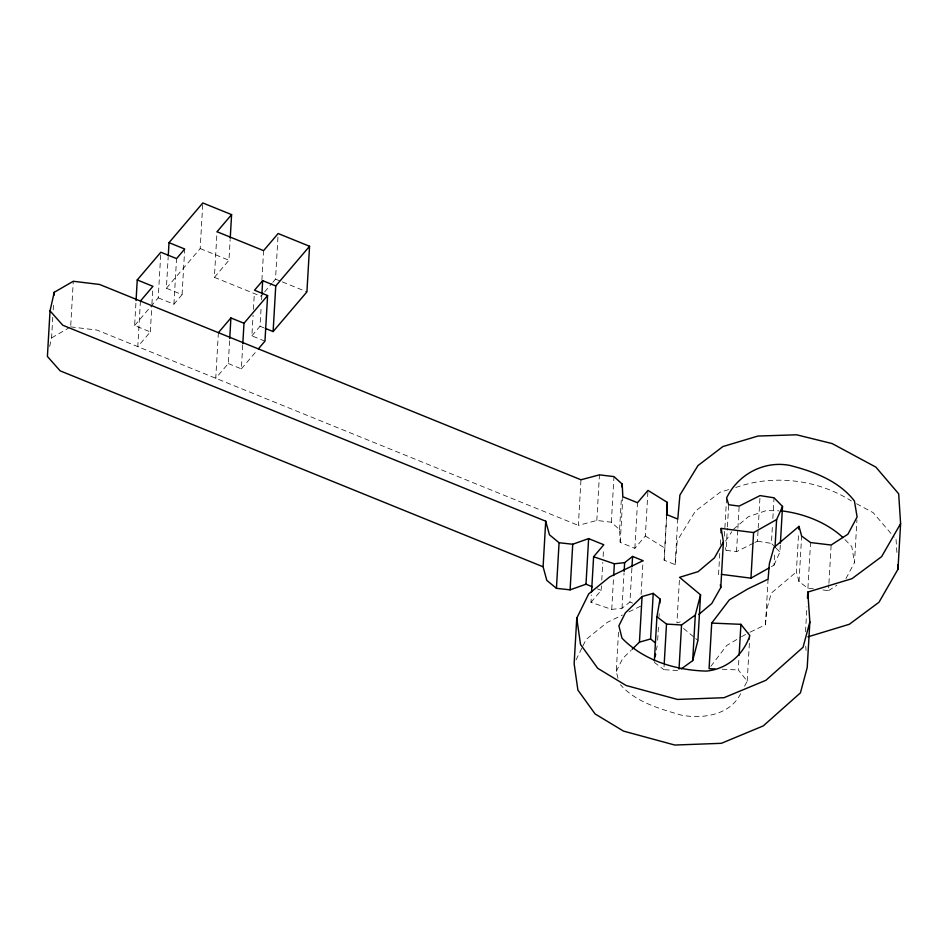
<?xml version="1.0" encoding="UTF-8"?>
<svg xmlns="http://www.w3.org/2000/svg" width="948" height="948" viewBox="0 0 948 948"><rect width="100%" height="100%" fill="white"/><g stroke="black" fill="none" stroke-linecap="round" stroke-linejoin="round"><path stroke-width="0.71" stroke-dasharray="4.74 3.56" d="M728.68 489.63L720.267 492.154L695.358 511.173L677.275 540.668L675.154 564.664L664.157 560.209L666.48 517.11M49.651 346.47L51.583 337.903L52.78 317.307M53.195 309.96L53.621 302.602M70.745 325.413L73.28 281.272M140.423 301.037L137.792 346.636L150.317 331.919L134.616 325.555L135.979 302.021M150.317 331.919L151.846 305.446M151.929 303.976L152.865 287.789M134.616 325.555L158.221 297.838L160.769 253.709M158.221 297.838L173.922 304.201L182.075 294.627L166.386 288.251L168.163 257.358M173.922 304.201L176.553 258.603M182.075 294.627L184.706 249.016M166.386 288.251L200.182 248.566L202.813 202.955M263.686 293.027L260.961 296.238L214.39 277.349L217.021 231.739M218.384 332.665L215.753 378.264L228.278 363.558L229.641 340.012M214.39 277.349L228.966 260.238L230.151 239.643M228.278 363.558L241.361 368.867L242.712 345.321M264.966 341.15L251.884 335.841L253.069 315.246M253.412 309.356L254.337 293.181M261.897 280.063L263.591 250.639M251.884 335.841L260.036 326.254L261.138 307.128M261.565 299.781L261.826 295.361M272.799 282.338L275.524 279.127L277.989 236.467M647.899 491.87L645.351 535.999L634.864 548.323L620.205 542.375L619.577 529.683L611.341 522.206L596.813 520.452L578.351 525.393L580.982 479.783M631.901 568.207L629.946 602.039L622.018 608.26L611.733 609.386L590.971 602.336L591.398 594.989M596.813 520.452L599.444 474.853M590.971 602.336L601.174 590.367L601.423 585.947M601.767 580.069L602.786 562.413M603.118 556.523L603.544 549.176M611.341 522.206L613.972 476.595M611.733 609.386L613.51 578.493M619.577 529.683L621.438 497.321M620.205 542.375L622.836 496.776M617.978 678.247L616.259 671.385L618.546 631.676M622.018 608.26L624.045 572.947M634.864 548.323L637.494 502.713M641.097 594.514L643.04 560.683M657.663 640.196L658.516 625.479M659.026 616.662L659.192 613.712M664.157 560.209L666.788 514.61M677.559 670.52L663.873 669.679L664.133 665.259M675.154 564.664L677.773 519.066M679.384 580.283L676.919 622.943L682.228 621.307M719.781 553.407L718.584 574.002L719.248 578.067M720.29 544.579L720.622 538.701M724.402 536.141L726.606 497.901M753.601 543.086L736.525 551.7L726.073 550.338L727.341 528.273M727.424 526.804L728.704 504.739M736.525 551.7L737.805 529.636M737.888 528.166L739.156 506.102M744.583 686.162L747.202 681.15L738.279 669.94L738.954 658.173M747.202 681.15L749.75 637.02M754.881 542.457L757.44 541.19L758.116 529.422M758.21 527.953L760.071 495.591M750.259 632.091L765.463 624.791L768.081 579.192M775.18 547.245L771.399 543.405L772.501 524.28M772.845 518.402L774.03 497.807M771.423 566.62L773.983 565.174L774.658 553.407M773.983 565.174L779.896 552.032L780.322 544.673M813.408 588.815L807.921 588.151L799.022 581.657L796.367 571.952L798.666 532.231M799.022 581.657L801.641 536.058M807.921 588.151L810.552 542.552M805.504 631.795L806.949 606.791M823.018 589.976L828.516 590.64L828.848 584.75M828.931 583.281L831.135 545.029M845.936 578.6L854.48 562.614L856.945 519.954M765.463 624.791L766.766 609.209L771.328 593.104L796.367 571.952M656.383 649.949L657.154 645.944M576.017 659.938L582.309 647.164M582.937 645.884L586.089 639.497L607.099 622.469L622.469 615.003M616.259 671.385L622.706 658.493L631.072 650.328M740.637 693.687C730.043 715.171 702.409 719.319 680.948 715.041C659.334 708.618 635.883 702.207 620.407 684.705M725.54 541.142L731.809 531.721M710.846 666.361L726.737 645.458L740.281 637.447M264.599 291.96L271.886 283.405M241.361 368.867L256.47 351.127M733.373 529.363L748.375 516.707L766.257 510.581L778.723 510.83M828.516 590.64L836.894 585.236M741.502 636.712L748.991 632.707M51.583 337.903L69.382 327.617M628.88 611.887L640.41 606.282L637.803 605.227M735.707 487.533C773.544 474.047 817.532 479.463 851.399 500.959M722.222 669.241L738.279 669.94M70.662 326.882L96.98 330.082L578.351 525.393M757.44 541.19L771.399 543.405M200.182 248.566L228.966 260.238M275.524 279.127L280.987 281.343M282.35 281.9L306.927 291.866M260.036 326.254L263.971 327.842M597.382 588.827L601.174 590.367M629.946 602.039L632.565 603.106M856.53 503.732L873.25 512.726L894.154 537.196M645.351 535.999L664.702 548.003M654.286 662.332L663.873 669.679M683.555 628.465L694.611 637.672M695.714 638.596L697.918 640.445M776.116 548.193L779.896 552.032M844.976 539.602L851.79 546.558L854.48 562.614M725.232 547.6L726.073 550.338M805.753 646.204L806.049 650.47M896.061 539.424L897.057 555.054"/><path stroke-width="1.42" d="M592.322 586.776L585.994 584.205L570.104 589.846L556.44 588.329L546.818 580.401L543.097 566.797L60.151 370.846L47.4 356.46L50.031 310.861L54.214 292.304L73.28 281.272L99.599 284.471L580.982 479.783L599.444 474.853L613.972 476.595L622.208 484.084L622.836 496.776L637.494 502.713L647.982 490.4L667.333 502.393L666.788 514.61L677.773 519.066L679.906 495.069L697.989 465.563L722.897 446.555L757.985 436.044L796.616 434.8L832.166 443.581L875.881 467.127L898.68 493.825L900.6 523.663L897.969 569.262L878.986 602.253L849.313 624.282L807.933 636.843M54.048 295.243L54.214 292.304M136.062 300.54L137.247 279.944L160.852 252.227L176.553 258.603L184.706 249.016L169.017 242.652L202.813 202.955L231.596 214.627L230.234 238.173M168.246 255.889L169.017 242.652M229.724 338.543L230.909 317.947L243.992 323.256L242.807 343.851M261.909 293.892L262.667 280.655L275.75 285.964L273.119 331.563L265.274 328.375M262.667 280.655L254.514 290.23L267.597 295.539L264.966 341.15L258.354 348.911M231.596 214.627L217.021 231.739L263.591 250.639L278.155 233.528L309.558 246.267L306.927 291.866L273.119 331.563M543.097 566.797L545.716 521.199L62.781 325.247L50.031 310.861M556.44 588.329L559.071 542.73L549.449 534.791L545.716 521.199M570.104 589.846L572.734 544.247L588.625 538.606L603.805 544.756L593.602 556.737L591.564 592.038M593.602 556.737L614.363 563.776L624.637 562.65L632.577 556.44L643.04 560.683L609.73 576.858L588.72 593.886L576.763 618.155L574.133 663.766L577.889 690.037L595.107 713.951L623.523 731.109L674.81 745.045L721.381 743.315L763.259 725.907L800.432 692.858L807.222 667.522L809.853 621.912L807.803 592.073L851.944 578.683L881.616 556.654L900.6 523.663M585.994 584.205L588.625 538.606M613.676 575.543L614.363 563.776M622.03 487.023L622.208 484.084M624.128 571.478L624.637 562.65M631.984 566.738L632.577 556.44M632.115 649.297L639.438 642.152L642.069 596.541L653.231 593.365L660.045 599.006L659.784 603.414M655.139 642.732L650.601 638.964L653.231 593.365M654.369 660.863L656.917 616.733L660.045 599.006M666.574 515.629L667.333 502.393M664.216 663.79L666.503 624.068L656.917 616.733M679.017 669.134L681.553 624.993L695.311 615.039L700.548 594.834L679.55 577.332L698.131 571.632L714.425 557.874L723.407 541.948L721.215 528.403L753.589 532.551L776.613 519.563L782.527 506.433L774.03 497.807L760.071 495.591L739.156 506.102L728.704 504.739L726.606 497.901C737.982 474.521 763.839 460.432 789.66 465.385C813.74 471.464 838.672 480.766 854.421 500.947L857.111 517.004L847.915 534.222L831.135 545.029L810.552 542.552L801.641 536.058L798.998 526.353L773.947 547.494L769.385 563.598L768.081 579.192L747.83 588.921L729.368 599.847L711.711 623.073L709.08 668.684L714.922 668.933M681.221 668.944L692.68 660.649L695.311 615.039M700.548 594.834L697.918 640.445L692.68 660.649M720.966 532.812L721.215 528.403M698.759 614.494L711.794 603.485L720.776 587.559L723.407 541.948M739.132 655.222L740.909 624.329L711.711 623.073M721.404 574.37L750.958 578.162L753.589 532.551M775.002 547.517L776.613 519.563M780.405 543.204L782.527 506.433M798.832 529.292L798.998 526.353M807.459 597.963L807.803 592.073M655.198 656.774L655.649 654.001M809.853 621.912L803.063 647.247L765.889 680.309L724.011 697.704L677.441 699.434L626.154 685.511L597.738 668.34L580.52 644.439L576.763 618.155M140.423 301.037L152.948 286.32L137.247 279.944M218.384 332.665L230.909 317.947M243.992 323.256L267.597 295.539M275.75 285.964L309.558 246.267M642.069 596.541L625.336 612.894L618.89 625.787L621.983 638.123C643.514 660.531 675.888 670.331 706.367 671.089C726.903 669.17 743.445 654.95 749.832 635.551L740.909 624.329M750.958 578.162L768.864 568.053M639.438 642.152L650.601 638.964M781.496 510.877C803.513 513.449 826.715 522.384 843.033 537.611M666.503 624.068L681.553 624.993M559.071 542.73L572.734 544.247M720.338 584.845L720.776 587.559M897.697 564.996L897.969 569.262"/></g></svg>
